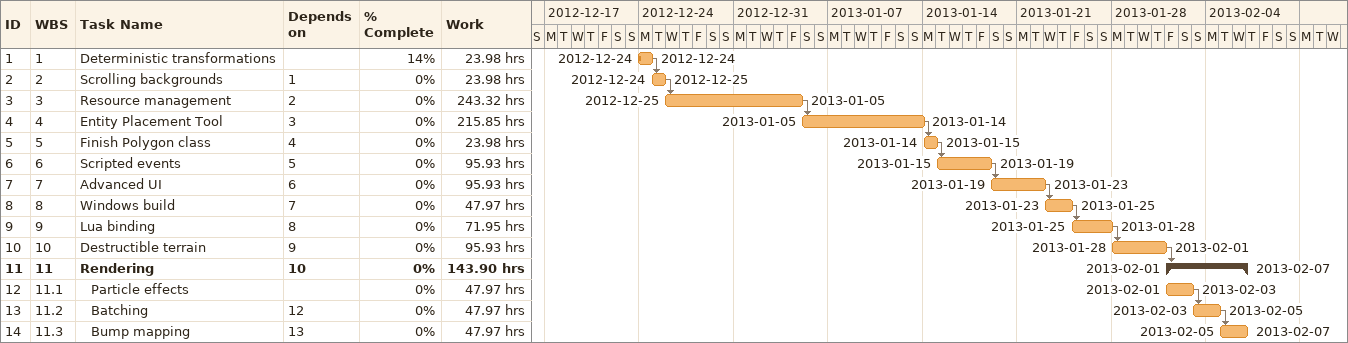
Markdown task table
| ID | WBS | Task | Start | Finish | Predecessors | % complete | Work (h) |
|---|---|---|---|---|---|---|---|
| 1 | 1 | Deterministic transformations | 2012-12-24 | 2012-12-24 |  | 14 | 23.98 |
| 2 | 2 | Scrolling backgrounds | 2012-12-24 | 2012-12-25 | 1 | 0 | 23.98 |
| 3 | 3 | Resource management | 2012-12-25 | 2013-01-05 | 2 | 0 | 243.32 |
| 4 | 4 | Entity Placement Tool | 2013-01-05 | 2013-01-14 | 3 | 0 | 215.85 |
| 5 | 5 | Finish Polygon class | 2013-01-14 | 2013-01-15 | 4 | 0 | 23.98 |
| 6 | 6 | Scripted events | 2013-01-15 | 2013-01-19 | 5 | 0 | 95.93 |
| 7 | 7 | Advanced UI | 2013-01-19 | 2013-01-23 | 6 | 0 | 95.93 |
| 8 | 8 | Windows build | 2013-01-23 | 2013-01-25 | 7 | 0 | 47.97 |
| 9 | 9 | Lua binding | 2013-01-25 | 2013-01-28 | 8 | 0 | 71.95 |
| 10 | 10 | Destructible terrain | 2013-01-28 | 2013-02-01 | 9 | 0 | 95.93 |
| 11 | 11 | **Rendering** | 2013-02-01 | 2013-02-07 | 10 | 0 | 143.90 |
| 12 | 11.1 | Particle effects | 2013-02-01 | 2013-02-03 |  | 0 | 47.97 |
| 13 | 11.2 | Batching | 2013-02-03 | 2013-02-05 | 12 | 0 | 47.97 |
| 14 | 11.3 | Bump mapping | 2013-02-05 | 2013-02-07 | 13 | 0 | 47.97 |
